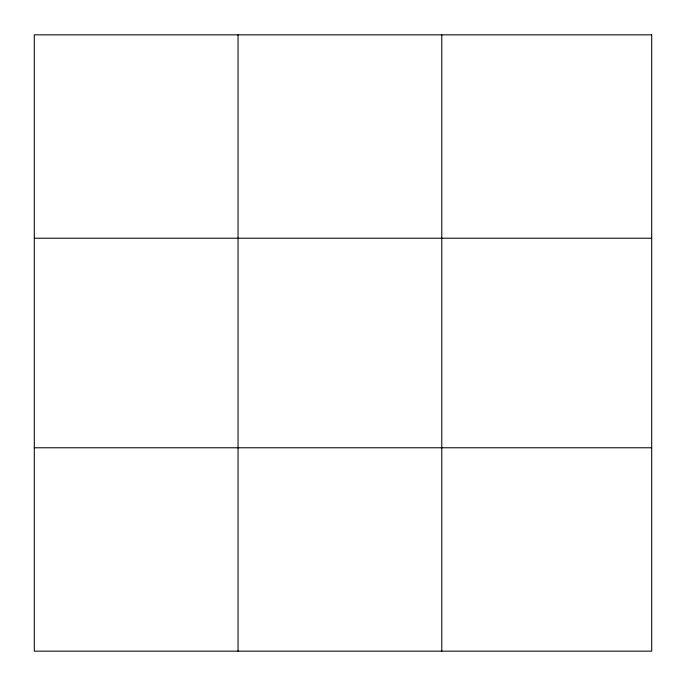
<?xml version="1.0" encoding="UTF-8"?>
<svg xmlns="http://www.w3.org/2000/svg" width="686" height="686" viewBox="0 0 686 686"><rect width="100%" height="100%" fill="white"/><g stroke="black" fill="none" stroke-linecap="round" stroke-linejoin="round"><path stroke-width="1.03" d="M238.042 34.84L238.042 651.16M441.784 34.84L441.784 651.16M34.3 238.222L651.7 238.222M34.3 447.778L651.7 447.778M651.7 34.84L651.7 651.16L34.3 651.16L34.3 34.84L651.7 34.84"/></g></svg>
